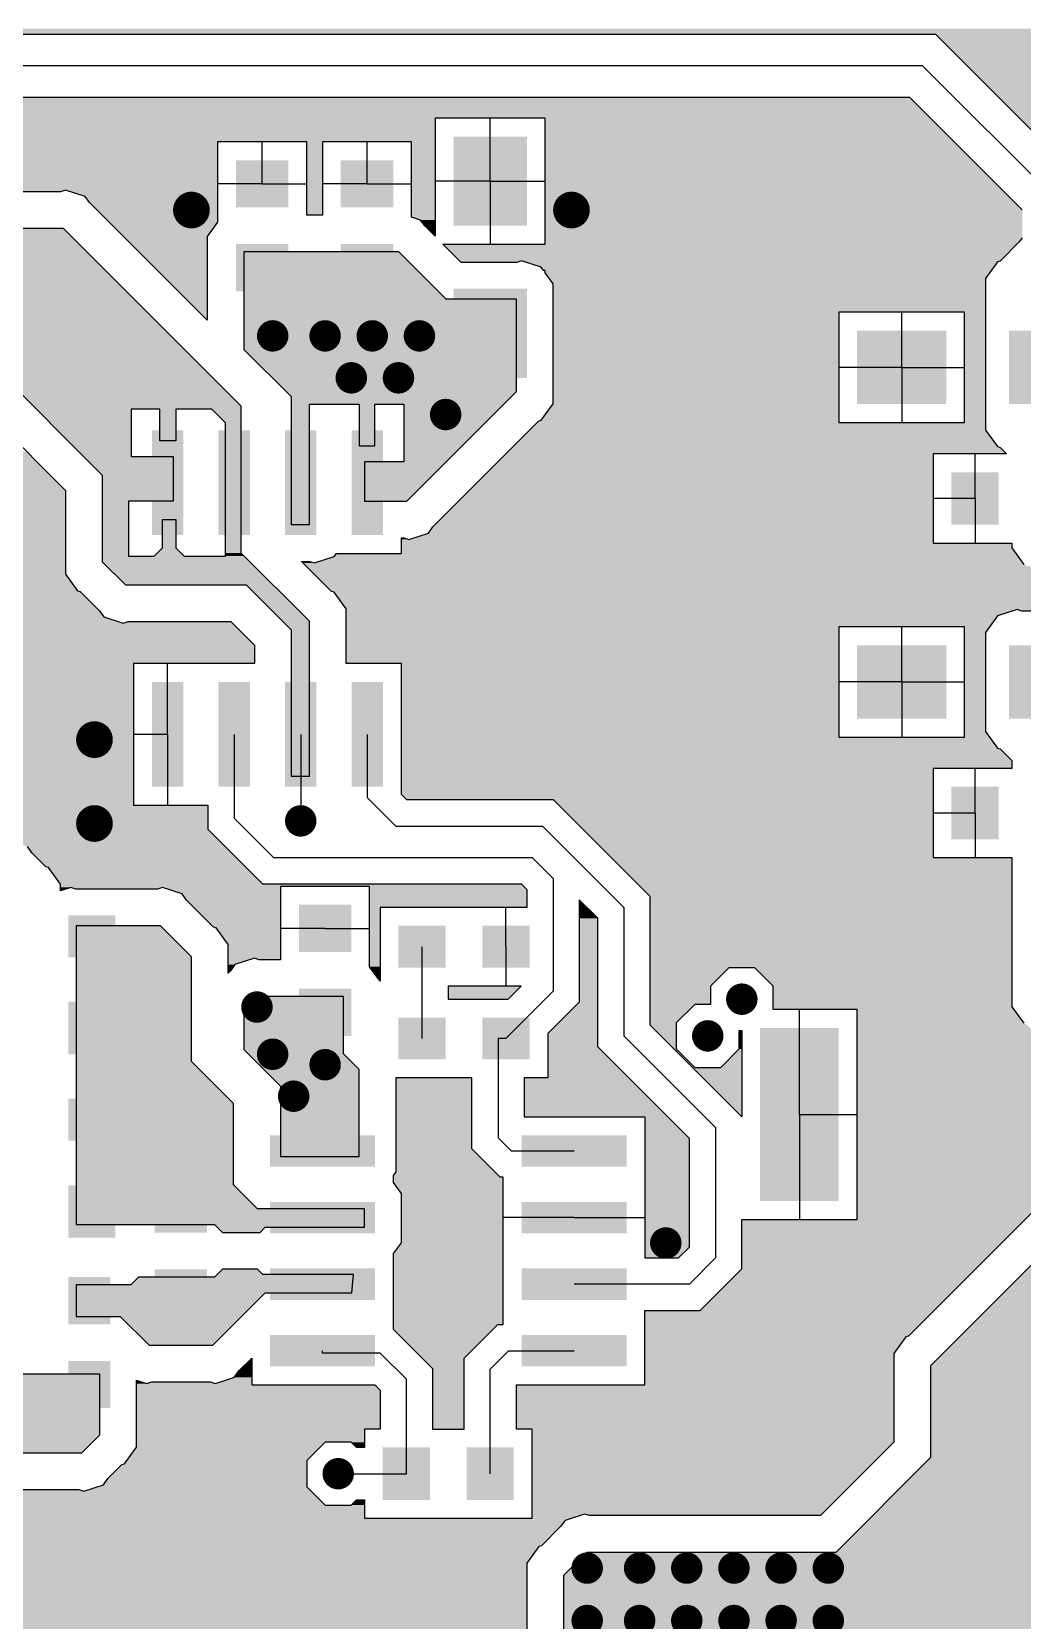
# Model space of a CAD drawing. Extents: x 295 to 953, y 10 to 290.
# Drawn here: x 737.9 to 775.7, y 196.2 to 256.8 of the extents above; entities that cross this region are included whole.
import ezdxf

# ---------------------------------------------------------------- set-up
doc = ezdxf.new("R2010")
doc.units = 0
doc.header["$LTSCALE"] = 5
doc.header["$MEASUREMENT"] = 0
doc.layers.get('0').update_dxf_attribs({"linetype": 'CONTINUOUS', "lineweight": 25})
doc.layers.add('16_COMP_GBR', color=4, linetype='CONTINUOUS')

msp = doc.modelspace()

# ---------------------------------------------------------------- linework, layer by layer
at = {"color": 7}
for points, const_width in [([(743.628, 250, 1), (744.328, 250, 1)], 0.7), ([(758.128, 250, 1), (758.828, 250, 1)], 0.7), ([(746.778, 245.2, 1), (747.378, 245.2, 1)], 0.6), ([(748.778, 245.2, 1), (749.378, 245.2, 1)], 0.6), ([(750.578, 245.2, 1), (751.178, 245.2, 1)], 0.6), ([(752.378, 245.2, 1), (752.978, 245.2, 1)], 0.6), ([(749.778, 243.6, 1), (750.378, 243.6, 1)], 0.6), ([(751.578, 243.6, 1), (752.178, 243.6, 1)], 0.6), ([(753.378, 242.2, 1), (753.978, 242.2, 1)], 0.6), ([(739.928, 229.8, 1), (740.628, 229.8, 1)], 0.7), ([(739.928, 226.6, 1), (740.628, 226.6, 1)], 0.7), ([(747.848, 226.7, 1), (748.448, 226.7, 1)], 0.6), ([(746.178, 219.6, 1), (746.778, 219.6, 1)], 0.6), ([(764.678, 219.9, 1), (765.278, 219.9, 1)], 0.6), ([(763.378, 218.5, 1), (763.978, 218.5, 1)], 0.6), ([(746.778, 217.8, 1), (747.378, 217.8, 1)], 0.6), ([(748.778, 217.4, 1), (749.378, 217.4, 1)], 0.6), ([(747.578, 216.2, 1), (748.178, 216.2, 1)], 0.6), ([(761.778, 210.6, 1), (762.378, 210.6, 1)], 0.6), ([(749.278, 201.8, 1), (749.878, 201.8, 1)], 0.6), ([(758.778, 198.2, 1), (759.378, 198.2, 1)], 0.6), ([(760.778, 198.2, 1), (761.378, 198.2, 1)], 0.6), ([(762.578, 198.2, 1), (763.178, 198.2, 1)], 0.6), ([(764.378, 198.2, 1), (764.978, 198.2, 1)], 0.6), ([(766.178, 198.2, 1), (766.778, 198.2, 1)], 0.6), ([(767.978, 198.2, 1), (768.578, 198.2, 1)], 0.6), ([(758.778, 196.2, 1), (759.378, 196.2, 1)], 0.6), ([(760.778, 196.2, 1), (761.378, 196.2, 1)], 0.6), ([(762.578, 196.2, 1), (763.178, 196.2, 1)], 0.6), ([(764.378, 196.2, 1), (764.978, 196.2, 1)], 0.6), ([(766.178, 196.2, 1), (766.778, 196.2, 1)], 0.6), ([(767.978, 196.2, 1), (768.578, 196.2, 1)], 0.6)]:
    msp.add_lwpolyline(points, format="xyb", close=True, dxfattribs=dict(at, const_width=const_width))
for points in [[(756.778, 252.8), (756.778, 249.4), (753.978, 252.8), (753.978, 249.4)], [(747.678, 251.9), (747.678, 250.1), (745.678, 251.9), (745.678, 250.1)], [(751.678, 251.9), (751.678, 250.1), (749.678, 251.9), (749.678, 250.1)], [(747.678, 248.7), (747.678, 246.9), (745.678, 248.7), (745.678, 246.9)], [(751.678, 248.7), (751.678, 246.9), (749.678, 248.7), (749.678, 246.9)], [(756.778, 247), (756.778, 243.6), (753.978, 247), (753.978, 243.6)], [(772.778, 245.4), (772.778, 242.6), (769.378, 245.4), (769.378, 242.6)], [(778.578, 245.4), (778.578, 242.6), (775.178, 245.4), (775.178, 242.6)], [(743.668, 241.6), (743.668, 237.6), (742.468, 241.6), (742.468, 237.6)], [(746.208, 241.6), (746.208, 237.6), (745.008, 241.6), (745.008, 237.6)], [(748.748, 241.6), (748.748, 237.6), (747.548, 241.6), (747.548, 237.6)], [(751.288, 241.6), (751.288, 237.6), (750.088, 241.6), (750.088, 237.6)], [(774.778, 240), (774.778, 238), (772.978, 240), (772.978, 238)], [(772.778, 233.4), (772.778, 230.6), (769.378, 233.4), (769.378, 230.6)], [(778.578, 233.4), (778.578, 230.6), (775.178, 233.4), (775.178, 230.6)], [(743.668, 232), (743.668, 228), (742.468, 232), (742.468, 228)], [(746.208, 232), (746.208, 228), (745.008, 232), (745.008, 228)], [(748.748, 232), (748.748, 228), (747.548, 232), (747.548, 228)], [(751.288, 232), (751.288, 228), (750.088, 232), (750.088, 228)], [(774.778, 228), (774.778, 226), (772.978, 228), (772.978, 226)], [(741.078, 223.1), (741.078, 221.5), (739.278, 223.1), (739.278, 221.5)], [(750.078, 223.5), (750.078, 221.7), (748.078, 223.5), (748.078, 221.7)], [(753.678, 222.7), (753.678, 221.1), (751.878, 222.7), (751.878, 221.1)], [(756.878, 222.7), (756.878, 221.1), (755.078, 222.7), (755.078, 221.1)], [(750.078, 220.3), (750.078, 218.5), (748.078, 220.3), (748.078, 218.5)], [(741.078, 219.8), (741.078, 217.8), (739.278, 219.8), (739.278, 217.8)], [(753.678, 219.2), (753.678, 217.6), (751.878, 219.2), (751.878, 217.6)], [(756.878, 219.2), (756.878, 217.6), (755.078, 219.2), (755.078, 217.6)], [(768.678, 218.8), (768.678, 212.2), (765.678, 218.8), (765.678, 212.2)], [(741.078, 216.1), (741.078, 214.5), (739.278, 216.1), (739.278, 214.5)], [(750.978, 214.71), (750.978, 213.51), (746.978, 214.71), (746.978, 213.51)], [(760.578, 214.71), (760.578, 213.51), (756.578, 214.71), (756.578, 213.51)], [(741.078, 212.8), (741.078, 210.8), (739.278, 212.8), (739.278, 210.8)], [(744.578, 212.8), (744.578, 211), (742.578, 212.8), (742.578, 211)], [(750.978, 212.17), (750.978, 210.97), (746.978, 212.17), (746.978, 210.97)], [(760.578, 212.17), (760.578, 210.97), (756.578, 212.17), (756.578, 210.97)], [(740.878, 209.3), (740.878, 207.5), (739.278, 209.3), (739.278, 207.5)], [(744.578, 209.6), (744.578, 207.8), (742.578, 209.6), (742.578, 207.8)], [(750.978, 209.63), (750.978, 208.43), (746.978, 209.63), (746.978, 208.43)], [(760.578, 209.63), (760.578, 208.43), (756.578, 209.63), (756.578, 208.43)], [(750.978, 207.09), (750.978, 205.89), (746.978, 207.09), (746.978, 205.89)], [(760.578, 207.09), (760.578, 205.89), (756.578, 207.09), (756.578, 205.89)], [(740.878, 206.1), (740.878, 204.3), (739.278, 206.1), (739.278, 204.3)], [(753.078, 202.8), (753.078, 200.8), (751.278, 202.8), (751.278, 200.8)], [(756.278, 202.8), (756.278, 200.8), (754.478, 202.8), (754.478, 200.8)]]:
    msp.add_solid(points, dxfattribs=at)
at = {"layer": '16_COMP_GBR', "color": 7}
for p, q in [((772.376, 256.7), (582.98, 256.7)), ((778.078, 250.998), (772.376, 256.7)), ((771.878, 255.5), (583.478, 255.5)), ((771.878, 255.5), (776.878, 250.5)), ((583.976, 254.3), (771.38, 254.3)), ((771.38, 254.3), (775.678, 250.002)), ((753.278, 253.5), (753.278, 248.998)), ((757.478, 253.5), (753.278, 253.5)), ((755.378, 251.1), (755.378, 253.5)), ((757.478, 248.7), (757.478, 253.5)), ((744.978, 252.6), (744.978, 249.54)), ((748.378, 252.6), (744.978, 252.6)), ((746.678, 251), (746.678, 252.6)), ((748.378, 249.8), (748.378, 252.6)), ((748.978, 252.6), (748.978, 249.8)), ((752.378, 252.6), (748.978, 252.6)), ((750.678, 251), (750.678, 252.6)), ((752.378, 249.732), (752.378, 252.6)), ((746.678, 251), (744.978, 251)), ((746.678, 251), (748.378, 251)), ((750.678, 251), (748.978, 251)), ((750.678, 251), (752.378, 251)), ((755.378, 251.1), (753.278, 251.1)), ((755.378, 251.1), (755.378, 248.7)), ((755.378, 251.1), (757.478, 251.1)), ((738.988, 250.7), (726.568, 250.7)), ((739.178, 250.762), (738.988, 250.7)), ((739.92, 250.52), (739.178, 250.762)), ((740.094, 250.282), (739.92, 250.52)), ((744.578, 245.798), (740.094, 250.282)), ((748.978, 249.8), (748.378, 249.8)), ((752.72, 249.62), (752.378, 249.732)), ((739.096, 249.3), (726.578, 249.3)), ((745.878, 242.518), (739.096, 249.3)), ((744.978, 249.54), (744.578, 248.99)), ((752.894, 249.382), (752.72, 249.62)), ((753.278, 248.998), (752.894, 249.382)), ((744.578, 248.99), (744.578, 245.798)), ((753.576, 248.7), (757.478, 248.7)), ((754.276, 248), (753.576, 248.7)), ((775.564, 248.782), (774.834, 248.052)), ((775.678, 248.94), (775.564, 248.782)), ((745.978, 248.4), (745.978, 244.682)), ((751.896, 248.4), (745.978, 248.4)), ((753.696, 246.6), (751.896, 248.4)), ((756.388, 248), (754.276, 248)), ((756.578, 248.062), (756.388, 248)), ((757.32, 247.82), (756.578, 248.062)), ((757.408, 247.7), (757.32, 247.82)), ((774.736, 248.02), (774.278, 247.39)), ((774.834, 248.052), (774.736, 248.02)), ((757.478, 247.7), (757.408, 247.7)), ((757.478, 247.602), (757.478, 247.7)), ((757.778, 247.19), (757.478, 247.602)), ((774.278, 247.39), (774.278, 241.61)), ((756.378, 246.6), (753.696, 246.6)), ((756.378, 243.082), (756.378, 246.6)), ((757.778, 242.61), (757.778, 247.19)), ((768.678, 246.1), (768.678, 241.9)), ((773.478, 246.1), (768.678, 246.1)), ((771.078, 244), (771.078, 246.1)), ((773.478, 241.9), (773.478, 246.1)), ((735.56, 244.9), (740.578, 239.882)), ((745.978, 244.682), (747.778, 242.882)), ((771.078, 244), (768.678, 244)), ((771.078, 244), (771.078, 241.9)), ((771.078, 244), (773.478, 244)), ((734.98, 243.5), (739.178, 239.302)), ((752.196, 238.9), (756.378, 243.082)), ((741.678, 242.4), (741.678, 240.6)), ((742.778, 242.4), (741.678, 242.4)), ((742.778, 241.2), (742.778, 242.4)), ((743.378, 242.4), (743.378, 241.2)), ((744.76, 242.4), (743.378, 242.4)), ((745.278, 241.882), (744.76, 242.4)), ((745.878, 236.918), (745.878, 242.518)), ((747.778, 242.882), (747.778, 238)), ((748.478, 242.6), (750.378, 242.6)), ((748.478, 238), (748.478, 242.6)), ((750.378, 242.6), (750.378, 241)), ((750.978, 242.6), (752.078, 242.6)), ((750.978, 241), (750.978, 242.6)), ((752.078, 242.6), (752.078, 240.4)), ((757.32, 241.98), (757.778, 242.61)), ((745.278, 236.8), (745.278, 241.882)), ((753.192, 237.918), (757.224, 241.948)), ((757.224, 241.948), (757.32, 241.98)), ((768.678, 241.9), (773.478, 241.9)), ((743.378, 241.2), (742.778, 241.2)), ((774.278, 241.61), (774.736, 240.98)), ((741.678, 240.6), (743.278, 240.6)), ((743.278, 240.6), (743.278, 238.9)), ((750.378, 241), (750.978, 241)), ((772.278, 240.7), (772.278, 237.3)), ((775.08, 240.7), (772.278, 240.7)), ((773.878, 239), (773.878, 240.7)), ((774.736, 240.98), (774.834, 240.948)), ((774.834, 240.948), (775.08, 240.7)), ((750.578, 240.4), (750.578, 238.9)), ((752.078, 240.4), (750.578, 240.4)), ((740.578, 239.882), (740.578, 236.582)), ((739.178, 239.302), (739.178, 236.11)), ((741.578, 238.9), (741.578, 236.8)), ((743.278, 238.9), (741.578, 238.9)), ((750.578, 238.9), (752.196, 238.9)), ((773.878, 239), (772.278, 239)), ((773.878, 239), (773.878, 237.3)), ((742.878, 238.2), (743.378, 238.2)), ((742.878, 237.118), (742.878, 238.2)), ((743.378, 238.2), (743.378, 237.118)), ((747.778, 238), (748.478, 238)), ((752.278, 237.438), (753.02, 237.68)), ((753.02, 237.68), (753.192, 237.918)), ((742.56, 236.8), (742.878, 237.118)), ((743.378, 237.118), (743.696, 236.8)), ((748.478, 234.318), (745.878, 236.918)), ((751.988, 237.5), (752.088, 237.5)), ((751.988, 236.9), (751.988, 237.5)), ((752.088, 237.5), (752.278, 237.438)), ((772.278, 237.3), (775.278, 237.3)), ((775.278, 237.3), (775.278, 237.11)), ((775.278, 237.11), (775.736, 236.48)), ((740.578, 236.582), (741.46, 235.7)), ((741.578, 236.8), (742.56, 236.8)), ((743.696, 236.8), (745.278, 236.8)), ((748.176, 236.6), (748.488, 236.6)), ((749.324, 235.452), (748.176, 236.6)), ((748.488, 236.6), (748.678, 236.538)), ((748.678, 236.538), (749.42, 236.78)), ((749.42, 236.78), (749.508, 236.9)), ((749.508, 236.9), (751.988, 236.9)), ((739.178, 236.11), (739.636, 235.48)), ((741.46, 235.7), (746.06, 235.7)), ((746.06, 235.7), (747.778, 233.982)), ((739.636, 235.48), (739.734, 235.448)), ((739.734, 235.448), (740.464, 234.718)), ((749.42, 235.42), (749.324, 235.452)), ((749.878, 234.79), (749.42, 235.42)), ((740.464, 234.718), (740.636, 234.48)), ((740.636, 234.48), (741.378, 234.238)), ((749.878, 232.7), (749.878, 234.79)), ((774.736, 234.52), (774.278, 233.89)), ((775.478, 234.762), (774.736, 234.52)), ((775.668, 234.7), (775.478, 234.762)), ((784.788, 234.7), (775.668, 234.7)), ((741.378, 234.238), (741.568, 234.3)), ((741.568, 234.3), (745.48, 234.3)), ((745.48, 234.3), (746.378, 233.402)), ((747.778, 233.982), (747.778, 228.4)), ((748.478, 228.4), (748.478, 234.318)), ((768.678, 234.1), (768.678, 229.9)), ((773.478, 234.1), (768.678, 234.1)), ((771.078, 232), (771.078, 234.1)), ((773.478, 229.9), (773.478, 234.1)), ((774.278, 233.89), (774.278, 230.11)), ((746.378, 233.402), (746.378, 232.7)), ((741.768, 232.7), (741.768, 227.3)), ((746.378, 232.7), (741.768, 232.7)), ((743.068, 230), (743.068, 232.7)), ((751.988, 232.7), (749.878, 232.7)), ((751.988, 227.704), (751.988, 232.7)), ((771.078, 232), (768.678, 232)), ((771.078, 232), (771.078, 229.9)), ((771.078, 232), (773.478, 232)), ((743.068, 230), (741.768, 230)), ((743.068, 230), (743.068, 227.3)), ((745.608, 230), (745.608, 226.8)), ((748.148, 230), (748.148, 226.7)), ((750.688, 230), (750.688, 227.59)), ((768.678, 229.9), (773.478, 229.9)), ((774.278, 230.11), (774.736, 229.48)), ((774.736, 229.48), (774.834, 229.448)), ((774.834, 229.448), (775.278, 229.002)), ((772.278, 228.7), (772.278, 225.3)), ((775.278, 228.7), (772.278, 228.7)), ((773.878, 227), (773.878, 228.7)), ((775.278, 229.002), (775.278, 228.7)), ((747.778, 228.4), (748.478, 228.4)), ((741.768, 227.3), (744.608, 227.3)), ((744.608, 227.3), (744.608, 226.386)), ((751.778, 226.5), (750.688, 227.59)), ((752.192, 227.5), (751.988, 227.704)), ((757.792, 227.5), (752.192, 227.5)), ((761.478, 223.814), (757.792, 227.5)), ((747.108, 225.3), (745.608, 226.8)), ((773.878, 227), (772.278, 227)), ((773.878, 227), (773.878, 225.3)), ((744.608, 226.386), (746.694, 224.3)), ((751.778, 226.5), (757.378, 226.5)), ((760.478, 223.4), (757.378, 226.5)), ((737.894, 225.482), (737.72, 225.72)), ((738.424, 224.952), (737.894, 225.482)), ((738.52, 224.92), (738.424, 224.952)), ((738.978, 224.29), (738.52, 224.92)), ((747.108, 225.3), (756.978, 225.3)), ((757.778, 224.5), (756.978, 225.3)), ((772.278, 225.3), (775.278, 225.3)), ((775.278, 225.3), (775.278, 219.61)), ((738.978, 224.032), (738.978, 224.29)), ((746.694, 224.3), (756.564, 224.3)), ((747.378, 224.2), (747.378, 221.4)), ((750.778, 224.2), (747.378, 224.2)), ((750.778, 221.14), (750.778, 224.2)), ((756.564, 224.3), (756.778, 224.086)), ((757.778, 224.5), (757.778, 220.2)), ((739.378, 224.162), (738.978, 224.032)), ((739.568, 224.1), (739.378, 224.162)), ((742.688, 224.1), (739.568, 224.1)), ((742.878, 224.162), (742.688, 224.1)), ((743.62, 223.92), (742.878, 224.162)), ((743.794, 223.682), (743.62, 223.92)), ((744.824, 222.652), (743.794, 223.682)), ((756.778, 224.086), (756.778, 223.4)), ((758.778, 223.686), (758.778, 219.786)), ((759.478, 222.986), (758.778, 223.686)), ((761.478, 218.914), (761.478, 223.814)), ((751.178, 223.4), (751.178, 220.59)), ((756.778, 223.4), (751.178, 223.4)), ((755.978, 221.9), (755.978, 223.4)), ((755.978, 221.9), (755.978, 223.4)), ((759.478, 218.086), (759.478, 222.986)), ((760.478, 223.4), (760.478, 218.5)), ((739.578, 222.7), (739.578, 211.3)), ((742.796, 222.7), (739.578, 222.7)), ((743.978, 221.518), (742.796, 222.7)), ((744.92, 222.62), (744.824, 222.652)), ((745.378, 221.99), (744.92, 222.62)), ((749.078, 222.6), (747.378, 222.6)), ((749.078, 222.6), (750.778, 222.6)), ((745.378, 220.898), (745.378, 221.99)), ((752.778, 218.4), (752.778, 221.9)), ((755.978, 221.9), (755.978, 220.4)), ((755.978, 221.9), (755.978, 220.4)), ((743.978, 217.518), (743.978, 221.518)), ((745.636, 221.22), (745.464, 220.982)), ((746.378, 221.462), (745.636, 221.22)), ((746.568, 221.4), (746.378, 221.462)), ((747.378, 221.4), (746.568, 221.4)), ((745.464, 220.982), (745.378, 220.898)), ((751.178, 220.59), (750.778, 221.14)), ((764.48, 221.1), (763.778, 220.398)), ((765.476, 221.1), (764.48, 221.1)), ((766.178, 220.398), (765.476, 221.1)), ((746.46, 220), (745.978, 219.518)), ((749.778, 220), (746.46, 220)), ((749.778, 217.818), (749.778, 220)), ((753.778, 220.4), (753.778, 219.9)), ((756.564, 220.4), (753.778, 220.4)), ((755.978, 218.4), (757.778, 220.2)), ((756.064, 219.9), (756.564, 220.4)), ((763.778, 220.398), (763.778, 219.7)), ((766.178, 219.5), (766.178, 220.398)), ((745.978, 219.518), (745.978, 217.982)), ((753.778, 219.9), (756.064, 219.9)), ((758.778, 219.786), (757.578, 218.586)), ((763.18, 219.7), (762.478, 218.998)), ((763.778, 219.7), (763.18, 219.7)), ((769.378, 219.5), (766.178, 219.5)), ((767.178, 215.5), (767.178, 219.5)), ((769.378, 211.5), (769.378, 219.5)), ((775.278, 219.61), (775.736, 218.98)), ((764.978, 215.414), (761.478, 218.914)), ((762.478, 218.998), (762.478, 218.002)), ((755.978, 218.4), (755.678, 218.4)), ((755.678, 218.4), (755.678, 214.61)), ((757.578, 218.586), (757.578, 216.9)), ((763.978, 215), (760.478, 218.5)), ((764.878, 218.7), (764.978, 218.7)), ((764.878, 218.002), (764.878, 218.7)), ((764.978, 218.7), (764.978, 215.414)), ((745.578, 215.918), (743.978, 217.518)), ((745.978, 217.982), (747.378, 216.582)), ((750.378, 217.218), (749.778, 217.818)), ((762.978, 214.586), (759.478, 218.086)), ((762.478, 218.002), (763.18, 217.3)), ((764.176, 217.3), (764.878, 218.002)), ((750.378, 213.9), (750.378, 217.218)), ((763.18, 217.3), (764.176, 217.3)), ((747.378, 216.582), (747.378, 213.9)), ((751.778, 216.9), (751.778, 213.31)), ((754.678, 216.9), (751.778, 216.9)), ((754.678, 214.196), (754.678, 216.9)), ((756.678, 216.9), (756.678, 215.41)), ((757.578, 216.9), (756.678, 216.9)), ((745.578, 212.818), (745.578, 215.918)), ((756.678, 215.41), (761.278, 215.41)), ((761.278, 215.41), (761.278, 210.03)), ((767.178, 215.5), (767.178, 211.5)), ((767.178, 215.5), (769.378, 215.5)), ((756.178, 214.11), (755.678, 214.61)), ((762.978, 210.444), (762.978, 214.586)), ((763.978, 215), (763.978, 210.03)), ((747.378, 213.9), (750.378, 213.9)), ((755.764, 213.11), (754.678, 214.196)), ((756.178, 214.11), (758.578, 214.11)), ((751.778, 213.31), (751.678, 213.172)), ((746.496, 211.9), (745.578, 212.818)), ((751.678, 213.172), (751.678, 212.902)), ((751.678, 212.902), (751.978, 212.49)), ((755.878, 213.11), (755.764, 213.11)), ((755.878, 207.49), (755.878, 213.11)), ((777.064, 212.782), (771.334, 207.052)), ((751.978, 212.49), (751.978, 210.61)), ((750.578, 211.9), (746.496, 211.9)), ((750.578, 211.2), (750.578, 211.9)), ((758.578, 211.57), (755.878, 211.57)), ((758.578, 211.57), (755.878, 211.57)), ((758.578, 211.57), (761.278, 211.57)), ((758.578, 211.57), (761.278, 211.57)), ((764.978, 211.5), (769.378, 211.5)), ((764.978, 209.616), (764.978, 211.5)), ((778.06, 211.8), (772.178, 205.918)), ((739.578, 211.3), (744.86, 211.3)), ((744.86, 211.3), (745.16, 211)), ((745.16, 211), (746.596, 211)), ((746.596, 211), (746.796, 211.2)), ((746.796, 211.2), (750.578, 211.2)), ((751.978, 210.61), (751.678, 210.198)), ((762.564, 210.03), (762.978, 210.444)), ((751.678, 210.198), (751.678, 207.314)), ((761.278, 210.03), (762.564, 210.03)), ((762.978, 209.03), (763.978, 210.03)), ((741.96, 209.3), (741.66, 209)), ((744.86, 209.3), (741.96, 209.3)), ((745.16, 209.6), (744.86, 209.3)), ((746.496, 209.6), (745.16, 209.6)), ((746.696, 209.4), (746.496, 209.6)), ((750.16, 209.4), (746.696, 209.4)), ((750.096, 208.7), (750.16, 209.4)), ((763.392, 208.03), (764.978, 209.616)), ((739.578, 209), (739.578, 207.8)), ((741.66, 209), (739.578, 209)), ((744.796, 206.7), (746.796, 208.7)), ((746.796, 208.7), (750.096, 208.7)), ((762.978, 209.03), (758.578, 209.03)), ((761.278, 208.03), (763.392, 208.03)), ((761.278, 205.19), (761.278, 208.03)), ((739.578, 207.8), (741.26, 207.8)), ((741.26, 207.8), (742.36, 206.7)), ((751.678, 207.314), (753.178, 205.814)), ((754.378, 206.204), (755.664, 207.49)), ((755.664, 207.49), (755.878, 207.49)), ((742.36, 206.7), (744.796, 206.7)), ((771.236, 207.02), (770.778, 206.39)), ((771.334, 207.052), (771.236, 207.02)), ((745.792, 205.718), (746.278, 206.202)), ((746.278, 206.202), (746.278, 205.19)), ((748.978, 206.4), (748.978, 206.49)), ((751.178, 206.4), (748.978, 206.4)), ((751.178, 206.4), (752.178, 205.4)), ((754.378, 203.5), (754.378, 206.204)), ((756.078, 206.49), (755.378, 205.79)), ((756.078, 206.49), (758.578, 206.49)), ((770.778, 206.39), (770.778, 202.998)), ((740.478, 205.6), (736.478, 205.6)), ((740.478, 203.282), (740.478, 205.6)), ((744.976, 205.27), (745.62, 205.48)), ((745.62, 205.48), (745.792, 205.718)), ((752.178, 201.8), (752.178, 205.4)), ((753.178, 205.814), (753.178, 203.5)), ((755.378, 201.8), (755.378, 205.79)), ((772.178, 205.918), (772.178, 202.418)), ((741.878, 205.368), (742.278, 205.238)), ((741.878, 202.81), (741.878, 205.368)), ((742.278, 205.238), (742.468, 205.3)), ((742.468, 205.3), (744.688, 205.3)), ((744.688, 205.3), (744.878, 205.238)), ((744.878, 205.238), (744.976, 205.27)), ((746.278, 205.19), (750.974, 205.19)), ((750.974, 205.19), (751.178, 204.986)), ((751.178, 204.986), (751.178, 203.5)), ((756.378, 205.19), (761.278, 205.19)), ((756.378, 203.5), (756.378, 205.19)), ((739.796, 202.6), (740.478, 203.282)), ((749.08, 203), (748.378, 202.298)), ((750.076, 203), (749.08, 203)), ((750.276, 202.8), (750.076, 203)), ((750.578, 203.5), (750.578, 202.8)), ((751.178, 203.5), (750.578, 203.5)), ((753.178, 203.5), (754.378, 203.5)), ((756.978, 203.5), (756.378, 203.5)), ((756.978, 200.1), (756.978, 203.5)), ((770.778, 202.998), (767.98, 200.2)), ((736.96, 202.6), (739.796, 202.6)), ((741.42, 202.18), (741.878, 202.81)), ((750.578, 202.8), (750.276, 202.8)), ((772.178, 202.418), (768.56, 198.8)), ((740.792, 201.618), (741.324, 202.148)), ((741.324, 202.148), (741.42, 202.18)), ((748.378, 202.298), (748.378, 201.302)), ((749.578, 201.8), (752.178, 201.8)), ((737.068, 201.2), (739.688, 201.2)), ((739.688, 201.2), (739.878, 201.138)), ((739.878, 201.138), (740.62, 201.38)), ((740.62, 201.38), (740.792, 201.618)), ((748.378, 201.302), (749.08, 200.6)), ((749.08, 200.6), (750.076, 200.6)), ((750.076, 200.6), (750.276, 200.8)), ((750.276, 200.8), (750.578, 200.8)), ((750.578, 200.8), (750.578, 200.1)), ((750.578, 200.1), (756.978, 200.1)), ((758.236, 200.02), (758.064, 199.782)), ((758.978, 200.262), (758.236, 200.02)), ((759.168, 200.2), (758.978, 200.262)), ((767.98, 200.2), (759.168, 200.2)), ((758.064, 199.782), (757.334, 199.052)), ((757.236, 199.02), (756.778, 198.39)), ((757.334, 199.052), (757.236, 199.02)), ((759.06, 198.8), (758.178, 197.918)), ((768.56, 198.8), (759.06, 198.8)), ((756.778, 198.39), (756.778, 190.61)), ((758.178, 197.918), (758.178, 191.082))]:
    msp.add_line(p, q, dxfattribs=at)
for points in [[(572.678, 256.7), (572.678, 256.918), (792.278, 256.7), (792.278, 256.918)], [(572.678, 256.7), (572.678, 256.7), (582.98, 256.7), (772.376, 256.7)], [(778.078, 250.998), (772.376, 256.7), (792.278, 250.998), (792.278, 256.7)], [(583.176, 253.5), (583.976, 254.3), (772.18, 253.5), (771.38, 254.3)], [(582.276, 252.6), (583.176, 253.5), (753.278, 252.6), (753.278, 253.5)], [(583.176, 253.5), (583.176, 253.5), (753.278, 253.5), (757.478, 253.5)], [(757.478, 252.202), (757.478, 253.5), (773.478, 252.202), (772.18, 253.5)], [(694.978, 251.9), (694.978, 252.6), (744.978, 251.9), (744.978, 252.6)], [(694.978, 252.6), (694.978, 252.6), (744.978, 252.6), (748.378, 252.6)], [(748.378, 249.8), (748.378, 252.6), (748.978, 249.8), (748.978, 252.6)], [(748.378, 252.6), (748.378, 252.6), (748.978, 252.6), (752.378, 252.6)], [(752.378, 249.732), (752.378, 252.6), (753.277, 249.732), (753.278, 252.6)], [(757.478, 250.002), (757.478, 252.202), (775.678, 250.002), (773.478, 252.202)], [(716.578, 250.762), (716.578, 251.9), (744.978, 250.762), (744.978, 251.9)], [(726.568, 250.7), (726.378, 250.762), (738.988, 250.7), (739.178, 250.762)], [(739.92, 250.52), (739.178, 250.762), (744.978, 250.52), (744.978, 250.762)], [(740.094, 250.282), (739.92, 250.52), (744.978, 250.282), (744.978, 250.52)], [(740.836, 249.54), (740.094, 250.282), (744.978, 249.54), (744.978, 250.282)], [(752.72, 249.62), (752.378, 249.732), (753.277, 249.62), (753.277, 249.732)], [(757.478, 248.94), (757.478, 250.002), (775.678, 248.94), (775.678, 250.002)], [(726.578, 244.9), (726.578, 249.3), (743.494, 244.9), (739.096, 249.3)], [(726.578, 249.3), (726.578, 249.3), (739.096, 249.3), (726.578, 249.3)], [(741.386, 248.99), (740.836, 249.54), (744.578, 248.99), (744.978, 249.54)], [(752.894, 249.382), (752.72, 249.62), (753.277, 249.382), (753.277, 249.62)], [(753.277, 248.998), (752.894, 249.382), (753.277, 248.998), (753.277, 249.382)], [(744.577, 245.798), (741.386, 248.99), (744.577, 245.798), (744.578, 248.99)], [(754.214, 248.062), (753.576, 248.7), (774.844, 248.062), (775.482, 248.7)], [(757.478, 248.782), (757.478, 248.94), (775.564, 248.782), (775.678, 248.94)], [(757.478, 248.7), (757.478, 248.782), (775.482, 248.7), (775.564, 248.782)], [(745.978, 246.6), (745.978, 248.4), (753.696, 246.6), (751.896, 248.4)], [(745.978, 248.4), (745.978, 248.4), (751.896, 248.4), (745.978, 248.4)], [(754.276, 248), (754.214, 248.062), (756.388, 248), (756.578, 248.062)], [(756.608, 248.052), (756.578, 248.062), (774.834, 248.052), (774.844, 248.062)], [(756.706, 248.02), (756.608, 248.052), (774.736, 248.02), (774.834, 248.052)], [(757.32, 247.82), (756.706, 248.02), (774.59, 247.82), (774.736, 248.02)], [(757.408, 247.7), (757.32, 247.82), (774.503, 247.7), (774.59, 247.82)], [(757.478, 247.602), (757.478, 247.7), (774.432, 247.602), (774.503, 247.7)], [(757.632, 247.39), (757.478, 247.602), (774.278, 247.39), (774.432, 247.602)], [(757.778, 247.19), (757.632, 247.39), (774.278, 247.19), (774.278, 247.39)], [(745.978, 244.682), (745.978, 246.6), (756.378, 244.682), (756.378, 246.6)], [(745.978, 246.6), (745.978, 246.6), (756.378, 246.6), (753.696, 246.6)], [(757.778, 246.1), (757.778, 247.19), (774.278, 246.1), (774.278, 247.19)], [(757.778, 242.61), (757.778, 246.1), (768.678, 242.61), (768.678, 246.1)], [(757.778, 246.1), (757.778, 246.1), (768.678, 246.1), (773.478, 246.1)], [(773.478, 241.9), (773.478, 246.1), (774.278, 241.9), (774.278, 246.1)], [(736.826, 243.634), (735.56, 244.9), (744.76, 243.634), (743.494, 244.9)], [(747.578, 243.082), (745.978, 244.682), (756.378, 243.082), (756.378, 244.682)], [(737.942, 242.518), (736.826, 243.634), (745.878, 242.518), (744.76, 243.634)], [(747.778, 242.882), (747.578, 243.082), (756.178, 242.882), (756.378, 243.082)], [(738.06, 242.4), (737.942, 242.518), (745.878, 242.4), (745.878, 242.518)], [(739.86, 240.6), (738.06, 242.4), (741.678, 240.6), (741.678, 242.4)], [(738.06, 242.4), (738.06, 242.4), (741.678, 242.4), (742.778, 242.4)], [(742.778, 241.2), (742.778, 242.4), (743.378, 241.2), (743.378, 242.4)], [(742.778, 242.4), (742.778, 242.4), (743.378, 242.4), (744.76, 242.4)], [(745.278, 241.882), (744.76, 242.4), (745.878, 241.882), (745.878, 242.4)], [(747.778, 242.6), (747.778, 242.882), (755.896, 242.6), (756.178, 242.882)], [(747.778, 238), (747.778, 242.6), (748.478, 238), (748.478, 242.6)], [(747.778, 242.6), (747.778, 242.6), (748.478, 242.6), (750.378, 242.6)], [(750.378, 241), (750.378, 242.6), (750.978, 241), (750.978, 242.6)], [(750.378, 242.6), (750.378, 242.6), (750.978, 242.6), (752.078, 242.6)], [(752.078, 240.4), (752.078, 242.6), (753.696, 240.4), (755.896, 242.6)], [(757.32, 241.98), (757.778, 242.61), (768.678, 241.98), (768.678, 242.61)], [(745.278, 236.918), (745.278, 241.882), (745.878, 236.918), (745.878, 241.882)], [(756.885, 241.61), (757.176, 241.9), (774.278, 241.61), (774.278, 241.9)], [(757.176, 241.9), (757.224, 241.948), (768.678, 241.9), (768.678, 241.948)], [(757.224, 241.948), (757.32, 241.98), (768.678, 241.948), (768.678, 241.98)], [(756.255, 240.98), (756.885, 241.61), (774.736, 240.98), (774.278, 241.61)], [(718.874, 239.302), (717.394, 240.782), (739.178, 239.302), (737.698, 240.782)], [(740.578, 239.882), (739.86, 240.6), (743.278, 239.882), (743.278, 240.6)], [(739.86, 240.6), (739.86, 240.6), (743.278, 240.6), (741.678, 240.6)], [(753.192, 237.918), (755.975, 240.7), (772.278, 237.918), (772.278, 240.7)], [(755.975, 240.7), (756.223, 240.948), (775.079, 240.7), (774.834, 240.948)], [(755.975, 240.7), (755.975, 240.7), (772.278, 240.7), (775.079, 240.7)], [(756.223, 240.948), (756.255, 240.98), (774.834, 240.948), (774.736, 240.98)], [(750.578, 238.9), (750.578, 240.4), (752.196, 238.9), (753.696, 240.4)], [(740.578, 238.9), (740.578, 239.882), (743.278, 238.9), (743.278, 239.882)], [(719.924, 238.252), (718.874, 239.302), (739.178, 238.252), (739.178, 239.302)], [(740.578, 236.8), (740.578, 238.9), (741.578, 236.8), (741.578, 238.9)], [(740.578, 238.9), (740.578, 238.9), (741.578, 238.9), (743.278, 238.9)], [(720.02, 238.22), (719.924, 238.252), (739.178, 238.22), (739.178, 238.252)], [(720.478, 237.59), (720.02, 238.22), (739.178, 237.59), (739.178, 238.22)], [(742.878, 237.118), (742.878, 238.2), (743.378, 237.118), (743.378, 238.2)], [(742.878, 238.2), (742.878, 238.2), (743.378, 238.2), (742.878, 238.2)], [(720.478, 236.11), (720.478, 237.59), (739.178, 236.11), (739.178, 237.59)], [(752.278, 237.438), (753.02, 237.68), (772.278, 237.438), (772.278, 237.68)], [(753.02, 237.68), (753.192, 237.918), (772.278, 237.68), (772.278, 237.918)], [(742.56, 236.8), (742.878, 237.118), (743.696, 236.8), (743.378, 237.118)], [(745.278, 236.8), (745.278, 236.918), (745.996, 236.8), (745.878, 236.918)], [(751.988, 237.438), (751.988, 237.5), (752.278, 237.438), (752.088, 237.5)], [(751.988, 237.3), (751.988, 237.438), (772.278, 237.3), (772.278, 237.438)], [(751.988, 237.11), (751.988, 237.3), (775.278, 237.11), (775.278, 237.3)], [(751.988, 237.3), (751.988, 237.3), (775.278, 237.3), (773.478, 237.3)], [(751.988, 237.3), (751.988, 237.3), (773.478, 237.3), (772.278, 237.3)], [(751.988, 236.9), (751.988, 237.11), (775.43, 236.9), (775.278, 237.11)], [(740.578, 236.582), (740.578, 236.8), (746.214, 236.582), (745.996, 236.8)], [(741.46, 235.7), (740.578, 236.582), (747.096, 235.7), (746.214, 236.582)], [(748.238, 236.538), (748.176, 236.6), (748.678, 236.538), (748.488, 236.6)], [(748.296, 236.48), (748.238, 236.538), (775.736, 236.48), (775.693, 236.538)], [(748.538, 236.238), (748.296, 236.48), (776.478, 236.238), (775.736, 236.48)], [(748.678, 236.538), (749.42, 236.78), (775.693, 236.538), (775.517, 236.78)], [(749.42, 236.78), (749.508, 236.9), (775.517, 236.78), (775.43, 236.9)], [(720.478, 235.48), (720.478, 236.11), (739.636, 235.48), (739.178, 236.11)], [(747.442, 234.318), (746.06, 235.7), (748.478, 234.318), (747.096, 235.7)], [(749.274, 235.502), (748.538, 236.238), (787.278, 235.502), (786.542, 236.238)], [(720.478, 235.448), (720.478, 235.48), (739.734, 235.448), (739.636, 235.48)], [(720.478, 234.718), (720.478, 235.448), (740.464, 234.718), (739.734, 235.448)], [(749.324, 235.452), (749.274, 235.502), (787.278, 235.452), (787.278, 235.502)], [(749.42, 235.42), (749.324, 235.452), (787.278, 235.42), (787.278, 235.452)], [(749.878, 234.79), (749.42, 235.42), (787.278, 234.79), (787.278, 235.42)], [(720.478, 234.48), (720.478, 234.718), (740.636, 234.48), (740.464, 234.718)], [(720.478, 234.238), (720.478, 234.48), (741.378, 234.238), (740.636, 234.48)], [(749.878, 234.762), (749.878, 234.79), (787.278, 234.762), (787.278, 234.79)], [(749.878, 234.52), (749.878, 234.762), (774.736, 234.52), (775.478, 234.762)], [(749.878, 234.1), (749.878, 234.52), (774.43, 234.1), (774.736, 234.52)], [(775.668, 234.7), (775.478, 234.762), (784.788, 234.7), (784.978, 234.762)], [(720.478, 234.1), (720.478, 234.238), (745.68, 234.1), (745.542, 234.238)], [(733.778, 233.402), (733.778, 234.1), (746.378, 233.402), (745.68, 234.1)], [(741.378, 234.238), (741.568, 234.3), (745.542, 234.238), (745.48, 234.3)], [(741.568, 234.3), (741.568, 234.3), (745.48, 234.3), (741.568, 234.3)], [(747.778, 233.982), (747.442, 234.318), (748.478, 233.982), (748.478, 234.318)], [(747.778, 228.4), (747.778, 233.982), (748.478, 228.4), (748.478, 233.982)], [(749.878, 232.7), (749.878, 234.1), (768.678, 232.7), (768.678, 234.1)], [(749.878, 234.1), (749.878, 234.1), (768.678, 234.1), (773.478, 234.1)], [(773.478, 233.89), (773.478, 234.1), (774.278, 233.89), (774.43, 234.1)], [(773.478, 230.11), (773.478, 233.89), (774.278, 230.11), (774.278, 233.89)], [(733.778, 232.7), (733.778, 233.402), (746.378, 232.7), (746.378, 233.402)], [(733.778, 227.5), (733.778, 232.7), (741.768, 227.5), (741.768, 232.7)], [(733.778, 232.7), (733.778, 232.7), (741.768, 232.7), (746.378, 232.7)], [(751.988, 229.9), (751.988, 232.7), (768.678, 229.9), (768.678, 232.7)], [(751.988, 229.48), (751.988, 229.9), (774.736, 229.48), (774.43, 229.9)], [(773.478, 229.9), (773.478, 230.11), (774.43, 229.9), (774.278, 230.11)], [(751.988, 229.448), (751.988, 229.48), (774.834, 229.448), (774.736, 229.48)], [(751.988, 229.002), (751.988, 229.448), (775.278, 229.002), (774.834, 229.448)], [(751.988, 228.7), (751.988, 229.002), (775.278, 228.7), (775.278, 229.002)], [(751.988, 227.704), (751.988, 228.7), (772.278, 227.704), (772.278, 228.7)], [(751.988, 228.7), (751.988, 228.7), (772.278, 228.7), (775.278, 228.7)], [(733.378, 227.3), (733.378, 227.5), (741.768, 227.3), (741.768, 227.5)], [(733.378, 226.71), (733.378, 227.3), (744.608, 226.71), (744.608, 227.3)], [(733.378, 227.3), (733.378, 227.3), (744.608, 227.3), (741.768, 227.3)], [(752.192, 227.5), (751.988, 227.704), (772.278, 227.5), (772.278, 227.704)], [(759.992, 225.3), (757.792, 227.5), (772.278, 225.3), (772.278, 227.5)], [(733.142, 226.386), (733.378, 226.71), (744.608, 226.386), (744.608, 226.71)], [(732.738, 225.962), (732.824, 226.048), (745.032, 225.962), (744.946, 226.048)], [(732.824, 226.048), (732.92, 226.08), (744.946, 226.048), (744.914, 226.08)], [(732.92, 226.08), (733.142, 226.386), (744.914, 226.08), (744.608, 226.386)], [(737.72, 225.72), (736.978, 225.962), (745.274, 225.72), (745.032, 225.962)], [(737.894, 225.482), (737.72, 225.72), (745.512, 225.482), (745.274, 225.72)], [(738.424, 224.952), (737.894, 225.482), (746.042, 224.952), (745.512, 225.482)], [(738.52, 224.92), (738.424, 224.952), (746.074, 224.92), (746.042, 224.952)], [(738.97, 224.3), (738.52, 224.92), (746.694, 224.3), (746.074, 224.92)], [(761.478, 223.814), (759.992, 225.3), (775.278, 223.814), (775.278, 225.3)], [(759.992, 225.3), (759.992, 225.3), (775.278, 225.3), (772.278, 225.3)], [(738.978, 224.29), (738.97, 224.3), (756.574, 224.29), (756.564, 224.3)], [(738.97, 224.3), (738.97, 224.3), (756.564, 224.3), (746.694, 224.3)], [(738.978, 224.2), (738.978, 224.29), (756.664, 224.2), (756.574, 224.29)], [(738.978, 224.162), (738.978, 224.2), (747.378, 224.162), (747.378, 224.2)], [(738.978, 224.2), (738.978, 224.2), (747.378, 224.2), (750.778, 224.2)], [(750.778, 224.086), (750.778, 224.2), (756.778, 224.086), (756.664, 224.2)], [(738.978, 224.032), (738.978, 224.162), (738.978, 224.032), (739.378, 224.162)], [(739.568, 224.1), (739.378, 224.162), (742.688, 224.1), (742.878, 224.162)], [(743.62, 223.92), (742.878, 224.162), (747.378, 223.92), (747.378, 224.162)], [(743.794, 223.682), (743.62, 223.92), (747.378, 223.682), (747.378, 223.92)], [(744.824, 222.652), (743.794, 223.682), (747.378, 222.652), (747.378, 223.682)], [(750.778, 223.4), (750.778, 224.086), (756.778, 223.4), (756.778, 224.086)], [(758.778, 222.986), (758.778, 223.686), (759.478, 222.986), (758.778, 223.686)], [(761.478, 221.1), (761.478, 223.814), (775.278, 221.1), (775.278, 223.814)], [(750.778, 221.14), (750.778, 223.4), (751.177, 221.14), (751.178, 223.4)], [(750.778, 223.4), (750.778, 223.4), (751.178, 223.4), (756.778, 223.4)], [(758.778, 219.786), (758.778, 222.986), (759.478, 219.786), (759.478, 222.986)], [(739.578, 221.518), (739.578, 222.7), (743.978, 221.518), (742.796, 222.7)], [(739.578, 222.7), (739.578, 222.7), (742.796, 222.7), (739.578, 222.7)], [(744.92, 222.62), (744.824, 222.652), (747.378, 222.62), (747.378, 222.652)], [(745.378, 221.99), (744.92, 222.62), (747.378, 221.99), (747.378, 222.62)], [(745.378, 221.462), (745.378, 221.99), (747.378, 221.462), (747.378, 221.99)], [(739.578, 217.518), (739.578, 221.518), (743.978, 217.518), (743.978, 221.518)], [(745.378, 221.22), (745.378, 221.462), (745.636, 221.22), (746.378, 221.462)], [(745.378, 220.982), (745.378, 221.22), (745.464, 220.982), (745.636, 221.22)], [(746.568, 221.4), (746.378, 221.462), (747.378, 221.4), (747.378, 221.462)], [(745.378, 220.898), (745.378, 220.982), (745.378, 220.898), (745.464, 220.982)], [(751.177, 220.59), (750.778, 221.14), (751.177, 220.59), (751.177, 221.14)], [(761.478, 220.398), (761.478, 221.1), (763.778, 220.398), (764.48, 221.1)], [(761.478, 221.1), (761.478, 221.1), (764.48, 221.1), (765.476, 221.1)], [(766.178, 220.398), (765.476, 221.1), (775.278, 220.398), (775.278, 221.1)], [(745.978, 219.518), (746.46, 220), (749.778, 219.518), (749.778, 220)], [(746.46, 220), (746.46, 220), (749.778, 220), (746.46, 220)], [(753.778, 219.9), (753.778, 220.4), (756.064, 219.9), (756.563, 220.4)], [(753.778, 220.4), (753.778, 220.4), (756.563, 220.4), (753.778, 220.4)], [(761.478, 219.7), (761.478, 220.398), (763.778, 219.7), (763.778, 220.398)], [(766.178, 219.61), (766.178, 220.398), (775.278, 219.61), (775.278, 220.398)], [(745.978, 217.982), (745.978, 219.518), (749.778, 217.982), (749.778, 219.518)], [(757.578, 218.586), (758.778, 219.786), (759.478, 218.586), (759.478, 219.786)], [(761.478, 218.998), (761.478, 219.7), (762.478, 218.998), (763.18, 219.7)], [(761.478, 219.7), (761.478, 219.7), (763.18, 219.7), (763.778, 219.7)], [(766.178, 219.5), (766.178, 219.61), (775.357, 219.5), (775.278, 219.61)], [(769.378, 219.5), (766.178, 219.5), (775.358, 219.5), (775.357, 219.5)], [(769.378, 218.98), (769.378, 219.5), (775.736, 218.98), (775.358, 219.5)], [(761.478, 218.914), (761.478, 218.998), (762.478, 218.914), (762.478, 218.998)], [(762.39, 218.002), (761.478, 218.914), (762.478, 218.002), (762.478, 218.914)], [(769.378, 218.948), (769.378, 218.98), (775.834, 218.948), (775.736, 218.98)], [(769.378, 218.218), (769.378, 218.948), (776.564, 218.218), (775.834, 218.948)], [(757.578, 218.086), (757.578, 218.586), (759.478, 218.086), (759.478, 218.586)], [(764.878, 218.002), (764.878, 218.7), (764.978, 218.002), (764.978, 218.7)], [(764.878, 218.7), (764.878, 218.7), (764.978, 218.7), (764.878, 218.7)], [(769.378, 217.98), (769.378, 218.218), (776.736, 217.98), (776.564, 218.218)], [(739.578, 215.918), (739.578, 217.518), (745.578, 215.918), (743.978, 217.518)], [(746.142, 217.818), (745.978, 217.982), (749.778, 217.818), (749.778, 217.982)], [(746.742, 217.218), (746.142, 217.818), (750.378, 217.218), (749.778, 217.818)], [(757.578, 216.9), (757.578, 218.086), (760.664, 216.9), (759.478, 218.086)], [(763.092, 217.3), (762.39, 218.002), (763.18, 217.3), (762.478, 218.002)], [(764.176, 217.3), (764.878, 218.002), (764.978, 217.3), (764.978, 218.002)], [(769.378, 217.934), (769.378, 217.98), (776.878, 217.934), (776.736, 217.98)], [(769.378, 217.74), (769.378, 217.934), (777.476, 217.74), (776.878, 217.934)], [(769.378, 217.738), (769.378, 217.74), (777.478, 217.738), (777.476, 217.74)], [(769.378, 217.2), (769.378, 217.738), (811.278, 217.2), (811.278, 217.738)], [(747.378, 216.582), (746.742, 217.218), (750.378, 216.582), (750.378, 217.218)], [(764.977, 215.414), (763.092, 217.3), (764.977, 215.414), (764.978, 217.3)], [(769.378, 213.8), (769.378, 217.2), (777.578, 213.8), (777.578, 217.2)], [(769.378, 217.2), (769.378, 217.2), (777.578, 217.2), (781.978, 217.2)], [(747.378, 213.9), (747.378, 216.582), (750.378, 213.9), (750.378, 216.582)], [(751.778, 214.196), (751.778, 216.9), (754.678, 214.196), (754.678, 216.9)], [(751.778, 216.9), (751.778, 216.9), (754.678, 216.9), (751.778, 216.9)], [(756.678, 215.41), (756.678, 216.9), (762.154, 215.41), (760.664, 216.9)], [(739.578, 212.818), (739.578, 215.918), (745.578, 212.818), (745.578, 215.918)], [(761.278, 214.586), (761.278, 215.41), (762.978, 214.586), (762.154, 215.41)], [(761.278, 210.444), (761.278, 214.586), (762.978, 210.444), (762.978, 214.586)], [(751.778, 213.31), (751.778, 214.196), (755.564, 213.31), (754.678, 214.196)], [(751.678, 213.172), (751.778, 213.31), (755.702, 213.172), (755.564, 213.31)], [(769.378, 213.782), (769.378, 213.8), (781.564, 213.782), (781.576, 213.8)], [(769.378, 213.8), (769.378, 213.8), (781.576, 213.8), (777.578, 213.8)], [(769.378, 213.262), (769.378, 213.782), (781.042, 213.262), (781.564, 213.782)], [(739.578, 211.9), (739.578, 212.818), (746.496, 211.9), (745.578, 212.818)], [(751.678, 213.11), (751.678, 213.172), (755.764, 213.11), (755.702, 213.172)], [(751.678, 212.902), (751.678, 213.11), (755.878, 212.902), (755.878, 213.11)], [(751.678, 213.11), (751.678, 213.11), (755.878, 213.11), (755.764, 213.11)], [(751.978, 212.49), (751.678, 212.902), (755.878, 212.49), (755.878, 212.902)], [(769.378, 213.02), (769.378, 213.262), (777.236, 213.02), (777.978, 213.262)], [(769.378, 212.782), (769.378, 213.02), (777.064, 212.782), (777.236, 213.02)], [(769.378, 211.5), (769.378, 212.782), (775.782, 211.5), (777.064, 212.782)], [(751.978, 210.61), (751.978, 212.49), (755.878, 210.61), (755.878, 212.49)], [(739.578, 211.3), (739.578, 211.9), (750.578, 211.3), (750.578, 211.9)], [(739.578, 211.9), (739.578, 211.9), (750.578, 211.9), (746.496, 211.9)], [(764.978, 209.616), (764.978, 211.5), (773.898, 209.616), (775.782, 211.5)], [(744.96, 211.2), (744.86, 211.3), (750.578, 211.2), (750.578, 211.3)], [(745.16, 211), (744.96, 211.2), (746.596, 211), (746.796, 211.2)], [(744.96, 211.2), (744.96, 211.2), (746.796, 211.2), (750.578, 211.2)], [(751.678, 210.198), (751.978, 210.61), (755.878, 210.198), (755.878, 210.61)], [(761.278, 210.03), (761.278, 210.444), (762.564, 210.03), (762.978, 210.444)], [(751.678, 207.49), (751.678, 210.198), (755.878, 207.49), (755.878, 210.198)], [(773.96, 207.7), (776.342, 210.082), (787.896, 207.7), (790.278, 210.082)], [(741.66, 209), (741.96, 209.3), (750.123, 209), (750.15, 209.3)], [(744.86, 209.3), (744.96, 209.4), (750.15, 209.3), (750.16, 209.4)], [(744.96, 209.4), (745.16, 209.6), (746.696, 209.4), (746.496, 209.6)], [(744.96, 209.4), (744.96, 209.4), (750.16, 209.4), (746.696, 209.4)], [(745.16, 209.6), (745.16, 209.6), (746.496, 209.6), (745.16, 209.6)], [(763.392, 208.03), (764.978, 209.616), (772.312, 208.03), (773.898, 209.616)], [(739.578, 208.7), (739.578, 209), (750.096, 208.7), (750.123, 209)], [(739.578, 207.8), (739.578, 208.7), (745.896, 207.8), (746.796, 208.7)], [(739.578, 208.7), (739.578, 208.7), (746.796, 208.7), (750.096, 208.7)], [(761.278, 207.052), (761.278, 208.03), (771.334, 207.052), (772.312, 208.03)], [(742.36, 206.7), (741.26, 207.8), (744.796, 206.7), (745.896, 207.8)], [(751.678, 207.314), (751.678, 207.49), (755.488, 207.314), (755.664, 207.49)], [(751.678, 207.49), (751.678, 207.49), (755.664, 207.49), (755.878, 207.49)], [(752.788, 206.204), (751.678, 207.314), (754.378, 206.204), (755.488, 207.314)], [(772.178, 205.918), (773.96, 207.7), (779.114, 205.918), (780.896, 207.7)], [(773.96, 207.7), (773.96, 207.7), (780.896, 207.7), (787.896, 207.7)], [(761.278, 207.02), (761.278, 207.052), (771.236, 207.02), (771.334, 207.052)], [(761.278, 206.39), (761.278, 207.02), (770.778, 206.39), (771.236, 207.02)], [(745.792, 205.718), (746.278, 206.202), (746.278, 205.718), (746.278, 206.202)], [(753.178, 205.814), (752.788, 206.204), (754.378, 205.814), (754.378, 206.204)], [(761.278, 205.19), (761.278, 206.39), (770.778, 205.19), (770.778, 206.39)], [(736.478, 203.282), (736.478, 205.6), (740.478, 203.282), (740.478, 205.6)], [(736.478, 205.6), (736.478, 205.6), (740.478, 205.6), (736.478, 205.6)], [(744.976, 205.27), (745.62, 205.48), (746.278, 205.27), (746.278, 205.48)], [(745.62, 205.48), (745.792, 205.718), (746.278, 205.48), (746.278, 205.718)], [(753.178, 203.5), (753.178, 205.814), (754.378, 203.5), (754.378, 205.814)], [(772.178, 205.082), (772.178, 205.918), (778.278, 205.082), (779.114, 205.918)], [(741.878, 205.238), (741.878, 205.368), (742.278, 205.238), (741.878, 205.368)], [(741.878, 205.19), (741.878, 205.238), (746.278, 205.19), (746.278, 205.238)], [(741.878, 204.986), (741.878, 205.19), (751.178, 204.986), (750.974, 205.19)], [(741.878, 205.19), (741.878, 205.19), (750.974, 205.19), (746.278, 205.19)], [(741.878, 203.5), (741.878, 204.986), (751.178, 203.5), (751.178, 204.986)], [(742.278, 205.238), (742.468, 205.3), (744.878, 205.238), (744.688, 205.3)], [(744.878, 205.238), (744.976, 205.27), (746.278, 205.238), (746.278, 205.27)], [(756.378, 203.5), (756.378, 205.19), (770.778, 203.5), (770.778, 205.19)], [(772.178, 202.418), (772.178, 205.082), (778.278, 202.418), (778.278, 205.082)], [(736.478, 203.082), (736.478, 203.282), (740.278, 203.082), (740.478, 203.282)], [(736.96, 202.6), (736.478, 203.082), (739.796, 202.6), (740.278, 203.082)], [(741.878, 203), (741.878, 203.5), (750.578, 203), (750.578, 203.5)], [(741.878, 203.5), (741.878, 203.5), (750.578, 203.5), (751.178, 203.5)], [(741.878, 202.81), (741.878, 203), (748.89, 202.81), (749.08, 203)], [(741.878, 203), (741.878, 203), (749.08, 203), (750.076, 203)], [(750.276, 202.8), (750.076, 203), (750.578, 202.8), (750.578, 203)], [(756.978, 202.998), (756.978, 203.5), (770.778, 202.998), (770.778, 203.5)], [(756.978, 200.262), (756.978, 202.998), (768.042, 200.262), (770.778, 202.998)], [(741.505, 202.298), (741.878, 202.81), (748.378, 202.298), (748.89, 202.81)], [(768.56, 198.8), (772.178, 202.418), (778.278, 198.8), (778.278, 202.418)], [(740.792, 201.618), (741.324, 202.148), (748.378, 201.618), (748.378, 202.148)], [(741.324, 202.148), (741.42, 202.18), (748.378, 202.148), (748.378, 202.18)], [(741.42, 202.18), (741.505, 202.298), (748.378, 202.18), (748.378, 202.298)], [(736.878, 201.138), (737.068, 201.2), (739.878, 201.138), (739.688, 201.2)], [(739.878, 201.138), (740.38, 201.302), (748.542, 201.138), (748.378, 201.302)], [(740.38, 201.302), (740.62, 201.38), (748.378, 201.302), (748.378, 201.38)], [(740.62, 201.38), (740.792, 201.618), (748.378, 201.38), (748.378, 201.618)], [(722.476, 200.3), (722.776, 200.6), (750.578, 200.3), (750.578, 200.6)], [(722.776, 200.6), (722.878, 200.702), (749.08, 200.6), (748.978, 200.702)], [(722.878, 200.702), (722.878, 201.138), (748.978, 200.702), (748.542, 201.138)], [(750.076, 200.6), (750.276, 200.8), (750.578, 200.6), (750.578, 200.8)], [(750.276, 200.8), (750.276, 200.8), (750.578, 200.8), (750.276, 200.8)], [(700.878, 199.782), (700.878, 200), (758.064, 199.782), (758.221, 200)], [(722.176, 200), (722.196, 200.02), (758.221, 200), (758.236, 200.02)], [(722.196, 200.02), (722.276, 200.1), (758.236, 200.02), (758.481, 200.1)], [(722.276, 200.1), (722.476, 200.3), (750.578, 200.1), (750.578, 200.3)], [(756.978, 200.1), (756.978, 200.262), (758.481, 200.1), (758.978, 200.262)], [(759.168, 200.2), (758.978, 200.262), (767.98, 200.2), (768.042, 200.262)], [(700.878, 199.6), (700.878, 199.782), (757.882, 199.6), (758.064, 199.782)], [(701.378, 199.052), (701.378, 199.6), (757.334, 199.052), (757.882, 199.6)], [(701.378, 199.02), (701.378, 199.052), (757.236, 199.02), (757.334, 199.052)], [(701.378, 198.39), (701.378, 199.02), (756.778, 198.39), (757.236, 199.02)], [(758.178, 197.918), (759.06, 198.8), (778.278, 197.918), (778.278, 198.8)], [(701.378, 195.8), (701.378, 198.39), (756.778, 195.8), (756.778, 198.39)], [(758.178, 196.582), (758.178, 197.918), (778.278, 196.582), (778.278, 197.918)], [(758.178, 194.582), (758.178, 196.582), (776.278, 194.582), (778.278, 196.582)]]:
    msp.add_solid(points, dxfattribs=at)

doc.saveas('drawing.dxf')
